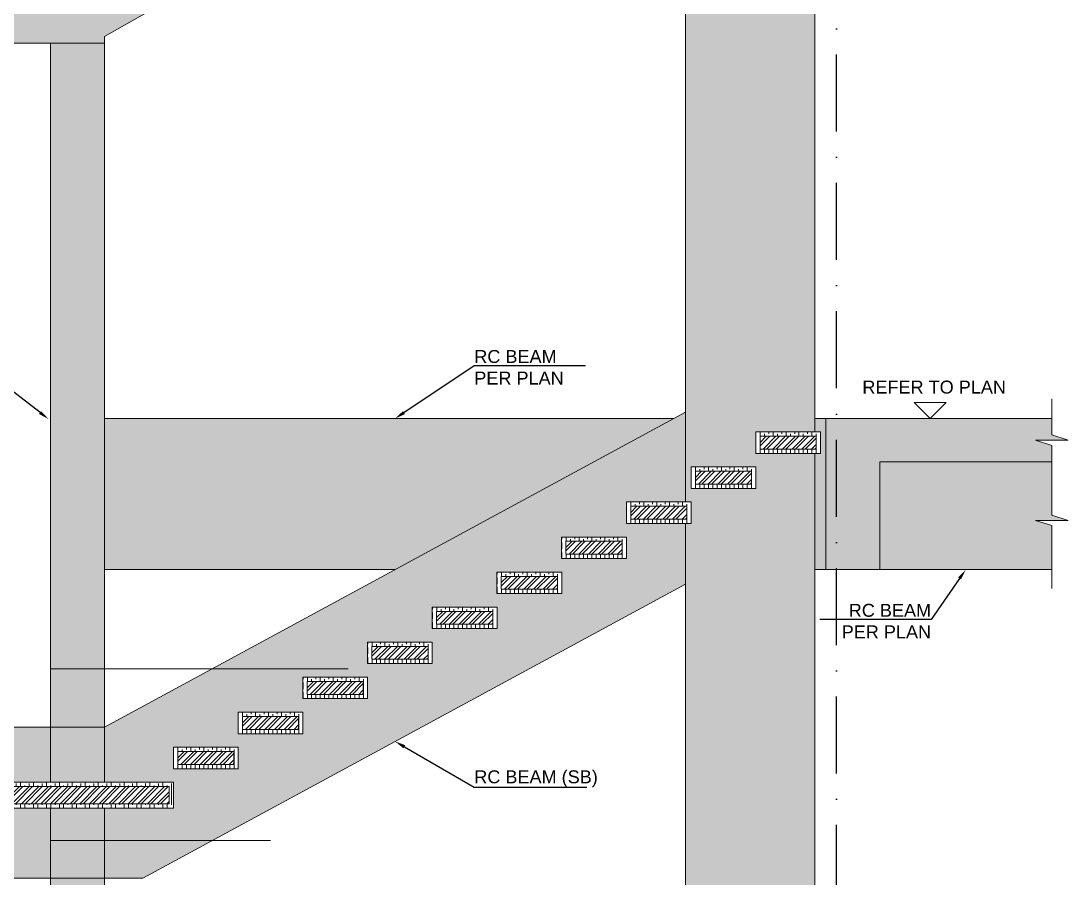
# Model space of a CAD drawing. Header units: millimetres. Extents: x -75675 to 439858, y -36597 to -1720.
# Drawn here: x 435002 to 439858, y -33509 to -29535 of the extents above; entities that cross this region are included whole.
import ezdxf
from ezdxf import colors
from ezdxf.entities.mleader import LeaderData, LeaderLine
from ezdxf.math import Vec2, Vec3

# ---------------------------------------------------------------- set-up
doc = ezdxf.new("R2010")
doc.units = ezdxf.units.MM
doc.header["$LTSCALE"] = 75
doc.linetypes.add('Dash Dot 3_16_', pattern=[7.9375, 4.7625, -1.5875, 0, -1.5875])
doc.layers.add('00_A_GRIDS.3D', color=7, linetype='Continuous')
doc.layers.add('05_DIMENSION_SETTING OUT EXTERIOR.DIM', color=7, linetype='Continuous')
for name, color, linetype, lineweight in [('A-ANNO-DIMS', 211, 'Continuous', 9), ('G-ANNO-SYMB', 111, 'Continuous', 9), ('S-HATCH', 8, 'Continuous', 9), ('S-Slab', 3, 'Continuous', 13)]:
    doc.layers.add(name, color=color, linetype=linetype, lineweight=lineweight)
doc.styles.add('GENERATED_STYLE_1', font='arial.ttf')

msp = doc.modelspace()

# ---------------------------------------------------------------- hatches: boundary and pattern name
at = {"layer": 'S-HATCH', "transparency": 33554687}
h = msp.add_hatch(color=9, dxfattribs=at)
h.dxf.hatch_style = 1
h.paths.add_polyline_path([(430784.4368269247, -35298.71061162238), (430184.4368269247, -35298.71061162238), (430184.4368269247, -35981.51913358457), (430470.6161879214, -35981.51913358457), (430494.661305851, -35905.79905212112), (430494.661305851, -35981.51913358457), (430494.661305851, -36057.23921504588), (430518.7064237805, -35981.51913358457), (430784.4368269247, -35981.51913358457)])
h.paths.add_polyline_path([(430784.4368269247, -30865.79909776555), (430759.130306588, -30865.79909776555), (430759.130306588, -30766.21055580783), (430784.4368269247, -30766.21055580783), (430784.4368269247, -26987.51590946317), (430518.7064237805, -26987.51590946317), (430494.661305851, -27063.23599092447), (430494.661305851, -26987.51590946317), (430494.661305851, -26911.79582799971), (430470.6161879214, -26987.51590946317), (430184.4368269247, -26987.51590946317), (430184.4368269247, -31107.87721626773), (430459.3759047244, -31107.87721626773), (430459.3759047244, -31207.46575822544), (430184.4368269247, -31207.46575822544), (430184.4368269247, -35016.71058384514), (430784.4368269247, -35016.21058246188), (430784.4368269247, -34853.21055442458), (430784.4368269247, -34853.71055580783)])
h.paths.add_polyline_path([(430459.130306588, -31036.63243109888), (430459.130306588, -30937.04388914116), (430759.3759047244, -30937.04388914116), (430759.3759047244, -31036.63243109888)], flags=16)
h.paths.add_polyline_path([(430479.130306588, -31016.63243109888), (430479.130306588, -30957.04388914116), (430739.3759047244, -30957.04388914116), (430739.3759047244, -31016.63243109888)], flags=0)
h.paths.add_polyline_path([(438684.0058361439, -27449.13242489211), (438409.130332299, -27449.13242489211), (438409.130332299, -27349.54388293439), (438684.0058361439, -27349.54388293439), (438684.0058361439, -26987.51590946317), (438418.2754329998, -26987.51590946317), (438394.2303150702, -27063.23599092447), (438394.2303150702, -26987.51590946317), (438394.2303150702, -26911.79582799971), (438370.1851971406, -26987.51590946317), (438084.0058361439, -26987.51590946317), (438084.0058361439, -27691.21055580783), (438109.3759304354, -27691.21055580783), (438109.3759304354, -27790.79909776555), (438084.0058361439, -27790.79909776555), (438084.0058361439, -31765.21056236435), (438109.7078053491, -31765.21056236435), (438109.7078053491, -31864.79910432207), (438084.0058361439, -31864.79910432207), (438084.0058361439, -35178.71061162238), (438684.0058361439, -35178.71061162238), (438684.0058361439, -31539.79910876909), (438409.4622072127, -31539.79910876909), (438409.4622072127, -31440.21056681137), (438684.0058361439, -31440.21056681137)])
h.paths.add_polyline_path([(438409.7078053491, -31602.71055580783), (438409.7078053491, -31702.29909776555), (438109.4622072127, -31702.29909776555), (438109.4622072127, -31602.71055580783)], flags=16)
h.paths.add_polyline_path([(438389.7078053491, -31622.71055580783), (438389.7078053491, -31682.29909950373), (438129.4622072127, -31682.29909950373), (438129.4622072127, -31622.71055580783)], flags=0)
h.paths.add_polyline_path([(438109.130332299, -27619.96575822544), (438109.130332299, -27520.37721626773), (438409.3759304354, -27520.37721626773), (438409.3759304354, -27619.96575822544)], flags=16)
h.paths.add_polyline_path([(438129.130332299, -27599.96575822544), (438129.130332299, -27540.37721626773), (438389.3759304354, -27540.37721626773), (438389.3759304354, -27599.96575822544)], flags=0)
h.paths.add_polyline_path([(438684.0058361439, -35298.71061162239), (438084.0058361439, -35298.71061162239), (438084.0058361439, -35981.51913358457), (438370.1851971406, -35981.51913358457), (438394.2303150702, -35905.79905212112), (438394.2303150702, -35981.51913358457), (438394.2303150702, -36057.23921504588), (438418.2754329998, -35981.51913358457), (438684.0058361439, -35981.51913358457)])
h = msp.add_hatch(color=256, dxfattribs=at)
h.dxf.hatch_style = 1
h.paths.add_polyline_path([(435139.3758873952, -29638.50482765578), (435389.3758873952, -29638.50482765578), (435389.3758873952, -29607.17593902022), (438084.0058361439, -28072.73388982571), (438084.0058361439, -27790.79909776555), (437809.130332299, -27790.79909776555), (437809.130332299, -27691.21055580783), (438084.0058361439, -27691.21055580783), (438084.0058361439, -27267.1962948773), (435386.0596074954, -28803.52678123083), (435139.3758873952, -28938.50482765578), (433729.1302892587, -28938.50482476701), (433499.024976494, -28938.50482476702), (430784.4368269247, -30484.31196549399), (430784.4368269247, -30766.21055580783), (431059.3759047244, -30766.21055580783), (431059.3759047244, -30865.79909776555), (430784.4368269247, -30865.79909776555), (430784.4368269247, -31289.84956107923), (433479.1302892587, -29755.37133947235), (433729.1302892587, -29638.50482476701)])
h.paths.add_polyline_path([(433459.1302892587, -29348.2990955911), (433459.1302892587, -29228.7105518952), (435409.204975675, -29228.71055580783), (435409.204975675, -29348.29909950373)], flags=16)
h.paths.add_polyline_path([(433479.1302892587, -29328.2990955911), (433479.1302892587, -29248.7105518952), (435389.204975675, -29248.71055580783), (435389.204975675, -29328.29909950373)], flags=0)
h.paths.add_polyline_path([(433459.3759047244, -29499.13243109888), (433159.130306588, -29499.13243109888), (433159.130306588, -29399.54388914116), (433459.3759047244, -29399.54388914116)], flags=16)
h.paths.add_polyline_path([(433439.3759047244, -29479.13243109888), (433179.130306588, -29479.13243109888), (433179.130306588, -29419.54388914116), (433439.3759047244, -29419.54388914116)], flags=0)
h.paths.add_polyline_path([(433159.3759047244, -29669.96575822544), (432859.130306588, -29669.96575822544), (432859.130306588, -29570.37721626773), (433159.3759047244, -29570.37721626773)], flags=16)
h.paths.add_polyline_path([(433139.3759047244, -29590.37721626773), (433139.3759047244, -29649.96575822544), (432879.130306588, -29649.96575822544), (432879.130306588, -29590.37721626773)], flags=0)
h.paths.add_polyline_path([(432859.3759047244, -29741.21055580783), (432859.3759047244, -29840.79909776555), (432559.130306588, -29840.79909776555), (432559.130306588, -29741.21055580783)], flags=16)
h.paths.add_polyline_path([(432839.3759047244, -29761.21055580783), (432839.3759047244, -29820.79909776555), (432579.130306588, -29820.79909776555), (432579.130306588, -29761.21055580783)], flags=0)
h.paths.add_polyline_path([(435409.1303245504, -29157.46576443221), (435409.1303245504, -29057.8772224745), (435709.3759226868, -29057.8772224745), (435709.3759226868, -29157.46576443221)], flags=16)
h.paths.add_polyline_path([(435429.1303245504, -29137.46576443221), (435429.1303245504, -29077.8772224745), (435689.3759226868, -29077.8772224745), (435689.3759226868, -29137.46576443221)], flags=0)
h.paths.add_polyline_path([(432559.3759047244, -29912.04388914116), (432559.3759047244, -30011.63243109888), (432259.130306588, -30011.63243109888), (432259.130306588, -29912.04388914116)], flags=16)
h.paths.add_polyline_path([(432539.3759047244, -29932.04388914116), (432539.3759047244, -29991.63243109888), (432279.130306588, -29991.63243109888), (432279.130306588, -29932.04388914116)], flags=0)
h.paths.add_polyline_path([(435709.130332299, -28986.63242489211), (435709.130332299, -28887.04388293439), (436009.3759304354, -28887.04388293439), (436009.3759304354, -28986.63242489211)], flags=16)
h.paths.add_polyline_path([(435729.130332299, -28966.63242489211), (435729.130332299, -28907.04388293439), (435989.3759304354, -28907.04388293439), (435989.3759304354, -28966.63242489211)], flags=0)
h.paths.add_polyline_path([(432259.3759047244, -30082.87721626773), (432259.3759047244, -30182.46575822544), (431959.130306588, -30182.46575822544), (431959.130306588, -30082.87721626773)], flags=16)
h.paths.add_polyline_path([(432239.3759047244, -30102.87721626773), (432239.3759047244, -30162.46575822544), (431979.130306588, -30162.46575822544), (431979.130306588, -30102.87721626773)], flags=0)
h.paths.add_polyline_path([(436009.130332299, -28815.79909776555), (436009.130332299, -28716.21055580783), (436309.3759304354, -28716.21055580783), (436309.3759304354, -28815.79909776555)], flags=16)
h.paths.add_polyline_path([(436029.130332299, -28795.79909776555), (436029.130332299, -28736.21055580783), (436289.3759304354, -28736.21055580783), (436289.3759304354, -28795.79909776555)], flags=0)
h.paths.add_polyline_path([(431959.7077597964, -30253.71055580783), (431959.7077597964, -30353.29909776555), (431659.46216166, -30353.29909776555), (431659.46216166, -30253.71055580783)], flags=16)
h.paths.add_polyline_path([(431939.7077597964, -30273.71055580783), (431939.7077597964, -30333.29909776555), (431679.46216166, -30333.29909776555), (431679.46216166, -30273.71055580783)], flags=0)
h.paths.add_polyline_path([(436309.130332299, -28644.96576443221), (436309.130332299, -28545.3772224745), (436609.3759304354, -28545.3772224745), (436609.3759304354, -28644.96576443221)], flags=16)
h.paths.add_polyline_path([(436329.130332299, -28624.96576443221), (436329.130332299, -28565.3772224745), (436589.3759304354, -28565.3772224745), (436589.3759304354, -28624.96576443221)], flags=0)
h.paths.add_polyline_path([(431659.3759047244, -30424.54388914116), (431659.3759047244, -30524.13243109888), (431359.130306588, -30524.13243109888), (431359.130306588, -30424.54388914116)], flags=16)
h.paths.add_polyline_path([(431639.3759047244, -30444.54388914116), (431639.3759047244, -30504.13243109888), (431379.130306588, -30504.13243109888), (431379.130306588, -30444.54388914116)], flags=0)
h.paths.add_polyline_path([(436609.130332299, -28474.13243109888), (436609.130332299, -28374.54388914116), (436909.3759304354, -28374.54388914116), (436909.3759304354, -28474.13243109888)], flags=16)
h.paths.add_polyline_path([(436629.130332299, -28454.13243109888), (436629.130332299, -28394.54388914116), (436889.3759304354, -28394.54388914116), (436889.3759304354, -28454.13243109888)], flags=0)
h.paths.add_polyline_path([(431359.3759047244, -30595.37721626773), (431359.3759047244, -30694.96575822544), (431059.130306588, -30694.96575822544), (431059.130306588, -30595.37721626773)], flags=16)
h.paths.add_polyline_path([(431339.3759047244, -30615.37721626773), (431339.3759047244, -30674.96575822544), (431079.130306588, -30674.96575822544), (431079.130306588, -30615.37721626773)], flags=0)
h.paths.add_polyline_path([(436909.130332299, -28303.29909776555), (436909.130332299, -28203.71055580783), (437209.3759304354, -28203.71055580783), (437209.3759304354, -28303.29909776555)], flags=16)
h.paths.add_polyline_path([(436929.130332299, -28283.29909776555), (436929.130332299, -28223.71055580783), (437189.3759304354, -28223.71055580783), (437189.3759304354, -28283.29909776555)], flags=0)
h.paths.add_polyline_path([(437209.130332299, -28132.46576443221), (437209.130332299, -28032.8772224745), (437509.3759304354, -28032.8772224745), (437509.3759304354, -28132.46576443221)], flags=16)
h.paths.add_polyline_path([(437229.130332299, -28112.46576443221), (437229.130332299, -28052.8772224745), (437489.3759304354, -28052.8772224745), (437489.3759304354, -28112.46576443221)], flags=0)
h.paths.add_polyline_path([(437509.130332299, -27961.63243109888), (437509.130332299, -27862.04388914116), (437809.3759304354, -27862.04388914116), (437809.3759304354, -27961.63243109888)], flags=16)
h.paths.add_polyline_path([(437529.130332299, -27941.63243109888), (437529.130332299, -27882.04388914116), (437789.3759304354, -27882.04388914116), (437789.3759304354, -27941.63243109888)], flags=0)
h = msp.add_hatch(color=9, dxfattribs=at)
h.dxf.hatch_style = 1
h.paths.add_polyline_path([(433729.1302892587, -35298.71061162238), (433479.1302892587, -35298.71061162238), (433479.1302892587, -35981.51913358457), (433579.7377942951, -35981.51913358457), (433603.7829122246, -35905.79905212112), (433603.7829122246, -35981.51913358457), (433603.7829122246, -36057.23921504588), (433627.8280301542, -35981.51913358457), (433729.1302892587, -35981.51913358457)])
h.paths.add_polyline_path([(435139.3758873952, -35981.51913358457), (435239.9833924315, -35981.51913358457), (435264.0285103611, -35905.79905212112), (435264.0285103611, -35981.51913358457), (435264.0285103611, -36057.23921504588), (435288.0736282907, -35981.51913358457), (435389.3758873952, -35981.51913358457), (435389.3758873952, -35298.71061162239), (435139.3758873952, -35298.71061162239)])
h.paths.add_polyline_path([(435139.3758873952, -35178.71061162238), (435389.3758873952, -35178.71061162238), (435389.3758873952, -33184.79909950373), (435139.3758873952, -33184.79909950373)])
h.paths.add_polyline_path([(433479.1302892587, -34853.71055580783), (433729.1302892587, -34853.71055580783), (433729.1302892587, -33814.79909776555), (433479.1302892587, -33814.79909776555)])
h.paths.add_polyline_path([(433729.1302892587, -29638.50482476704), (433479.1302892587, -29755.37133947235), (433479.1302892587, -33715.21055580783), (433729.1302892587, -33715.21055580783)])
h.paths.add_polyline_path([(435389.3758873952, -29638.50482765578), (435139.3758873952, -29638.50482765578), (435139.3758873952, -33065.21055580783), (435389.3758873952, -33065.21055580783)])
h = msp.add_hatch(color=256, dxfattribs=at)
h.dxf.hatch_style = 1
h.paths.add_polyline_path([(433479.1302892587, -34233.71530951512), (433479.1302892587, -33814.79909776555), (433459.46216166, -33814.79909776555), (433459.46216166, -33715.21055580783), (433479.1302892587, -33715.21055580783), (433479.1302892587, -33437.620239225), (430864.8097032445, -34853.71055580783), (432334.5236800382, -34853.71055580783)])
h.paths.add_polyline_path([(433159.7077597964, -34139.79910432207), (432859.46216166, -34139.79910432207), (432859.46216166, -34040.21056236435), (433159.7077597964, -34040.21056236435)], flags=16)
h.paths.add_polyline_path([(433139.7077597964, -34119.79909950373), (432879.46216166, -34119.79909950373), (432879.46216166, -34060.21056236435), (433139.7077597964, -34060.21056236435)], flags=0)
h.paths.add_polyline_path([(433159.46216166, -33977.29910432207), (433159.46216166, -33877.71056236435), (433459.7077597964, -33877.71056236435), (433459.7077597964, -33977.29910432207)], flags=16)
h.paths.add_polyline_path([(433179.46216166, -33957.29909950373), (433179.46216166, -33897.71056236435), (433439.7077597964, -33897.71056236435), (433439.7077597964, -33957.29909950373)], flags=0)
h.paths.add_polyline_path([(432859.7077597964, -34302.29909776555), (432559.46216166, -34302.29909776555), (432559.46216166, -34202.71055580783), (432859.7077597964, -34202.71055580783)], flags=16)
h.paths.add_polyline_path([(432839.7077597964, -34282.29909776555), (432579.46216166, -34282.29909776555), (432579.46216166, -34222.71055580783), (432839.7077597964, -34222.71055580783)], flags=0)
h.paths.add_polyline_path([(432559.7077597964, -34365.21055580783), (432559.7077597964, -34464.79909776555), (432259.46216166, -34464.79909776555), (432259.46216166, -34365.21055580783)], flags=16)
h.paths.add_polyline_path([(432539.7077597964, -34385.21055580783), (432539.7077597964, -34444.79909776555), (432279.46216166, -34444.79909776555), (432279.46216166, -34385.21055580783)], flags=0)
h.paths.add_polyline_path([(432259.7077597964, -34527.71055580783), (432259.7077597964, -34627.29909776555), (431959.46216166, -34627.29909776555), (431959.46216166, -34527.71055580783)], flags=16)
h.paths.add_polyline_path([(432239.7077597964, -34547.71055580783), (432239.7077597964, -34607.29909776555), (431979.46216166, -34607.29909776555), (431979.46216166, -34547.71055580783)], flags=0)
h.paths.add_polyline_path([(431959.7077597964, -34690.21055580783), (431959.7077597964, -34789.79909776555), (431659.46216166, -34789.79909776555), (431659.46216166, -34690.21055580783)], flags=16)
h.paths.add_polyline_path([(431939.7077597964, -34710.21055580783), (431939.7077597964, -34769.79909776555), (431679.46216166, -34769.79909776555), (431679.46216166, -34710.21055580783)], flags=0)
h.paths.add_polyline_path([(434816.7821268784, -33509.15389790171), (435139.3758873952, -33509.15389790172), (435139.3758873952, -33184.79909950373), (434659.46216166, -33184.79909950373), (434659.46216166, -33065.21055580783), (435139.3758873952, -33065.21055580783), (435139.3758873952, -32809.15389790172), (434639.3758431604, -32809.15389790172), (433729.1302892587, -33302.20357263878), (433729.1302892587, -33715.21055580783), (433759.7077597964, -33715.21055580783), (433759.7077597964, -33814.79909776555), (433729.1302892587, -33814.79909776555), (433729.1302892587, -34098.29864292891)])
h.paths.add_polyline_path([(434059.46216166, -33489.79909776555), (434059.46216166, -33390.21055580783), (434359.7077597964, -33390.21055580783), (434359.7077597964, -33489.79909776555)], flags=16)
h.paths.add_polyline_path([(434079.46216166, -33469.79909950373), (434079.46216166, -33410.21055580783), (434339.7077597964, -33410.21055580783), (434339.7077597964, -33469.79909950373)], flags=0)
h.paths.add_polyline_path([(434059.7077597964, -33652.29909776555), (433759.46216166, -33652.29909776555), (433759.46216166, -33552.71055580783), (434059.7077597964, -33552.71055580783)], flags=16)
h.paths.add_polyline_path([(434039.7077597964, -33632.29909950373), (433779.46216166, -33632.29909950373), (433779.46216166, -33572.71055580783), (434039.7077597964, -33572.71055580783)], flags=0)
h.paths.add_polyline_path([(434359.46216166, -33327.29909776555), (434359.46216166, -33227.71055580783), (434659.7077597964, -33227.71055580783), (434659.7077597964, -33327.29909776555)], flags=16)
h.paths.add_polyline_path([(434379.46216166, -33307.29909950373), (434379.46216166, -33247.71055580783), (434639.7077597964, -33247.71055580783), (434639.7077597964, -33307.29909950373)], flags=0)
h.paths.add_polyline_path([(438084.0058361439, -32145.65775087167), (438084.0058361439, -31864.79910432207), (437809.4622072127, -31864.79910432207), (437809.4622072127, -31765.21056236435), (438084.0058361439, -31765.21056236435), (438084.0058361439, -31349.56268115365), (435389.3758873952, -32809.15389790172), (435389.3758873952, -33065.21055580783), (435709.7077597964, -33065.21055580783), (435709.7077597964, -33184.79909950373), (435389.3758873952, -33184.79909950373), (435389.3758873952, -33509.15389790172), (435566.7821706189, -33509.15389790172)])
h.paths.add_polyline_path([(435709.4622072127, -33002.29909776555), (435709.4622072127, -32902.71055580783), (436009.7078053491, -32902.71055580783), (436009.7078053491, -33002.29909776555)], flags=16)
h.paths.add_polyline_path([(435729.4622072127, -32982.29909950373), (435729.4622072127, -32922.71055580783), (435989.7078053491, -32922.71055580783), (435989.7078053491, -32982.29909950373)], flags=0)
h.paths.add_polyline_path([(436009.4622072127, -32839.79909776555), (436009.4622072127, -32740.21055580783), (436309.7078053491, -32740.21055580783), (436309.7078053491, -32839.79909776555)], flags=16)
h.paths.add_polyline_path([(436029.4622072127, -32819.79909950373), (436029.4622072127, -32760.21055580783), (436289.7078053491, -32760.21055580783), (436289.7078053491, -32819.79909950373)], flags=0)
h.paths.add_polyline_path([(436309.4622072127, -32677.29909776555), (436309.4622072127, -32577.71055580783), (436609.7078053491, -32577.71055580783), (436609.7078053491, -32677.29909776555)], flags=16)
h.paths.add_polyline_path([(436329.4622072127, -32657.29909950373), (436329.4622072127, -32597.71055580783), (436589.7078053491, -32597.71055580783), (436589.7078053491, -32657.29909950373)], flags=0)
h.paths.add_polyline_path([(436609.4622072127, -32514.79909776555), (436609.4622072127, -32415.21055580783), (436909.7078053491, -32415.21055580783), (436909.7078053491, -32514.79909776555)], flags=16)
h.paths.add_polyline_path([(436629.4622072127, -32494.79909950373), (436629.4622072127, -32435.21055580783), (436889.7078053491, -32435.21055580783), (436889.7078053491, -32494.79909950373)], flags=0)
h.paths.add_polyline_path([(436909.4622072127, -32352.29909776555), (436909.4622072127, -32252.71055580783), (437209.7078053491, -32252.71055580783), (437209.7078053491, -32352.29909776555)], flags=16)
h.paths.add_polyline_path([(436929.4622072127, -32332.29909950373), (436929.4622072127, -32272.71055580783), (437189.7078053491, -32272.71055580783), (437189.7078053491, -32332.29909950373)], flags=0)
h.paths.add_polyline_path([(437209.4622072127, -32189.79909776555), (437209.4622072127, -32090.21055580783), (437509.7078053491, -32090.21055580783), (437509.7078053491, -32189.79909776555)], flags=16)
h.paths.add_polyline_path([(437229.4622072127, -32169.79909950373), (437229.4622072127, -32110.21055580783), (437489.7078053491, -32110.21055580783), (437489.7078053491, -32169.79909950373)], flags=0)
h.paths.add_polyline_path([(437509.4622072127, -32027.29909776555), (437509.4622072127, -31927.71055580783), (437809.7078053491, -31927.71055580783), (437809.7078053491, -32027.29909776555)], flags=16)
h.paths.add_polyline_path([(437529.4622072127, -32007.29909950373), (437529.4622072127, -31947.71055580783), (437789.7078053491, -31947.71055580783), (437789.7078053491, -32007.29909950373)], flags=0)
h = msp.add_hatch(color=9, dxfattribs=at)
h.dxf.hatch_style = 1
h.paths.add_polyline_path([(438030.1943750415, -31378.71055580783), (435389.3758873952, -31378.71055580783), (435389.3758873952, -32078.71055580783), (436737.8866778722, -32078.71055580783)])
h = msp.add_hatch(color=9, dxfattribs=at)
h.dxf.hatch_style = 1
h.paths.add_polyline_path([(438734.4368479809, -31378.71055580783), (438684.0058361439, -31378.71055580783), (438684.0058361439, -31440.21056681137), (438709.7078053491, -31440.21056681137), (438709.7078053491, -31539.79910876909), (438684.0058361439, -31539.79910876909), (438684.0058361439, -32078.71055580783), (438734.4368479809, -32078.71055580783)])
h = msp.add_hatch(color=256, dxfattribs=at)
h.dxf.hatch_style = 1
h.paths.add_polyline_path([(438784.0058361439, -31378.71055580783), (438734.4368479809, -31378.71055580783), (438734.4368479809, -32078.71055580783), (438784.0058361439, -32078.71055580783)])
h = msp.add_hatch(color=256, dxfattribs=at)
h.dxf.hatch_style = 1
h.paths.add_polyline_path([(439782.0883770812, -31378.71055580783), (438984.436848074, -31378.71055580783), (438784.0058361439, -31378.71055580783), (438784.0058361439, -32078.71055580783), (438984.436848074, -32078.71055580783), (438984.436848074, -31578.71055580783), (439782.0883770812, -31578.71055580783), (439782.0883770812, -31502.75567373741), (439706.3682956199, -31478.71055580783), (439782.0883770812, -31478.71055580783), (439857.8084585447, -31478.71055580783), (439782.0883770812, -31454.66543787826)])
at = {"layer": 'S-HATCH'}
h = msp.add_hatch(dxfattribs=at)
h.set_pattern_fill('GOST_WOOD', color=9, scale=10)
h.set_pattern_definition([(90, (6750.000045552675, 3249.999988996464), (60, -3.673940397442059e-15), [100, -20]), (90, (6770.000045552675, 3229.999988996464), (60, -3.673940397442059e-15), [60, -15, 30, -15]), (90, (6790.000045552675, 3199.999988996464), (60, -3.673940397442059e-15), [100, -20])])
h.paths.add_polyline_path([(438709.7078053491, -31440.21056681137), (438409.4622072127, -31440.21056681137), (438409.4622072127, -31539.79910876909), (438709.7078053491, -31539.79910876909)])
h.paths.add_polyline_path([(438689.7078053491, -31460.21056681137), (438689.7078053491, -31519.79910876909), (438429.4622072127, -31519.79910876909), (438429.4622072127, -31460.21056681137)], flags=16)
at = {"layer": 'S-HATCH', "transparency": 33554687}
h = msp.add_hatch(dxfattribs=at)
h.set_pattern_fill('STEEL', color=9, scale=10)
h.set_pattern_definition([(45, (6750.000045552675, 3249.999988996464), (-22.45064030267288, 22.45064030267288), []), (45, (6750.000045552675, 3265.874988996464), (-22.45064030267288, 22.45064030267288), [])])
h.paths.add_polyline_path([(438689.7078053491, -31460.21056681137), (438429.4622072127, -31460.21056681137), (438429.4622072127, -31519.79910876909), (438689.7078053491, -31519.79910876909)])
at = {"layer": 'S-HATCH'}
h = msp.add_hatch(dxfattribs=at)
h.set_pattern_fill('GOST_WOOD', color=9, scale=10)
h.set_pattern_definition([(90, (6450.000045552675, 3087.5), (60, -3.673940397442059e-15), [100, -20]), (90, (6470.000045552675, 3067.5), (60, -3.673940397442059e-15), [60, -15, 30, -15]), (90, (6490.000045552675, 3037.5), (60, -3.673940397442059e-15), [100, -20])])
h.paths.add_polyline_path([(438409.7078053491, -31602.71055580783), (438109.4622072127, -31602.71055580783), (438109.4622072127, -31702.29909776555), (438409.7078053491, -31702.29909776555)])
h.paths.add_polyline_path([(438389.7078053491, -31622.71055580783), (438389.7078053491, -31682.29909776555), (438129.4622072127, -31682.29909776555), (438129.4622072127, -31622.71055580783)], flags=16)
at = {"layer": 'S-HATCH', "transparency": 33554687}
h = msp.add_hatch(color=9, dxfattribs=at)
h.dxf.hatch_style = 1
h.paths.add_polyline_path([(439782.0883770812, -31826.6057590257), (439782.0883770812, -31659.68071638155), (439782.0883770812, -31578.71055580783), (438984.436848074, -31578.71055580783), (438984.436848074, -32078.71055580783), (439782.0883770812, -32078.71055580783), (439782.0883770812, -31874.69599488485), (439706.3682956199, -31850.65087695527), (439782.0883770812, -31850.65087695527), (439857.8084585447, -31850.65087695527)])
h = msp.add_hatch(dxfattribs=at)
h.set_pattern_fill('STEEL', color=9, scale=10)
h.set_pattern_definition([(45, (6450.000045552675, 3087.5), (-22.45064030267288, 22.45064030267288), []), (45, (6450.000045552675, 3103.375), (-22.45064030267288, 22.45064030267288), [])])
h.paths.add_polyline_path([(438389.7078053491, -31622.71055580783), (438129.4622072127, -31622.71055580783), (438129.4622072127, -31682.29909776555), (438389.7078053491, -31682.29909776555)])
at = {"layer": 'S-HATCH'}
h = msp.add_hatch(dxfattribs=at)
h.set_pattern_fill('GOST_WOOD', color=9, scale=10)
h.set_pattern_definition([(90, (6150.000045552675, 2924.999993443482), (60, -3.673940397442059e-15), [100, -20]), (90, (6170.000045552675, 2904.999993443482), (60, -3.673940397442059e-15), [60, -15, 30, -15]), (90, (6190.000045552675, 2874.999993443482), (60, -3.673940397442059e-15), [100, -20])])
h.paths.add_polyline_path([(438109.7078053491, -31765.21056236435), (437809.4622072127, -31765.21056236435), (437809.4622072127, -31864.79910432207), (438109.7078053491, -31864.79910432207)])
h.paths.add_polyline_path([(438089.7078053491, -31785.21056236435), (438089.7078053491, -31844.79910432207), (437829.4622072127, -31844.79910432207), (437829.4622072127, -31785.21056236435)], flags=16)
at = {"layer": 'S-HATCH', "transparency": 33554687}
h = msp.add_hatch(dxfattribs=at)
h.set_pattern_fill('STEEL', color=9, scale=10)
h.set_pattern_definition([(45, (6150.000045552675, 2924.999993443482), (-22.45064030267288, 22.45064030267288), []), (45, (6150.000045552675, 2940.874993443482), (-22.45064030267288, 22.45064030267288), [])])
h.paths.add_polyline_path([(438089.7078053491, -31785.21056236435), (437829.4622072127, -31785.21056236435), (437829.4622072127, -31844.79910432207), (438089.7078053491, -31844.79910432207)])
at = {"layer": 'S-HATCH'}
h = msp.add_hatch(dxfattribs=at)
h.set_pattern_fill('GOST_WOOD', color=9, scale=10)
h.set_pattern_definition([(90, (5850.000045552675, 2762.5), (60, -3.673940397442059e-15), [100, -20]), (90, (5870.000045552675, 2742.5), (60, -3.673940397442059e-15), [60, -15, 30, -15]), (90, (5890.000045552675, 2712.5), (60, -3.673940397442059e-15), [100, -20])])
h.paths.add_polyline_path([(437809.7078053491, -31927.71055580783), (437509.4622072127, -31927.71055580783), (437509.4622072127, -32027.29909776555), (437809.7078053491, -32027.29909776555)])
h.paths.add_polyline_path([(437789.7078053491, -31947.71055580783), (437789.7078053491, -32007.29909776555), (437529.4622072127, -32007.29909776555), (437529.4622072127, -31947.71055580783)], flags=16)
at = {"layer": 'S-HATCH', "transparency": 33554687}
h = msp.add_hatch(dxfattribs=at)
h.set_pattern_fill('STEEL', color=9, scale=10)
h.set_pattern_definition([(45, (5850.000045552675, 2762.5), (-22.45064030267288, 22.45064030267288), []), (45, (5850.000045552675, 2778.375), (-22.45064030267288, 22.45064030267288), [])])
h.paths.add_polyline_path([(437789.7078053491, -31947.71055580783), (437529.4622072127, -31947.71055580783), (437529.4622072127, -32007.29909776555), (437789.7078053491, -32007.29909776555)])
at = {"layer": 'S-HATCH'}
h = msp.add_hatch(dxfattribs=at)
h.set_pattern_fill('GOST_WOOD', color=9, scale=10)
h.set_pattern_definition([(90, (5550.000045552675, 2600), (60, -3.673940397442059e-15), [100, -20]), (90, (5570.000045552675, 2580), (60, -3.673940397442059e-15), [60, -15, 30, -15]), (90, (5590.000045552675, 2550), (60, -3.673940397442059e-15), [100, -20])])
h.paths.add_polyline_path([(437509.7078053491, -32090.21055580783), (437209.4622072127, -32090.21055580783), (437209.4622072127, -32189.79909776555), (437509.7078053491, -32189.79909776555)])
h.paths.add_polyline_path([(437489.7078053491, -32110.21055580783), (437489.7078053491, -32169.79909776555), (437229.4622072127, -32169.79909776555), (437229.4622072127, -32110.21055580783)], flags=16)
at = {"layer": 'S-HATCH', "transparency": 33554687}
h = msp.add_hatch(dxfattribs=at)
h.set_pattern_fill('STEEL', color=9, scale=10)
h.set_pattern_definition([(45, (5550.000045552675, 2600), (-22.45064030267288, 22.45064030267288), []), (45, (5550.000045552675, 2615.875), (-22.45064030267288, 22.45064030267288), [])])
h.paths.add_polyline_path([(437489.7078053491, -32110.21055580783), (437229.4622072127, -32110.21055580783), (437229.4622072127, -32169.79909776555), (437489.7078053491, -32169.79909776555)])
at = {"layer": 'S-HATCH'}
h = msp.add_hatch(dxfattribs=at)
h.set_pattern_fill('GOST_WOOD', color=9, scale=10)
h.set_pattern_definition([(90, (5250.000045552675, 2437.5), (60, -3.673940397442059e-15), [100, -20]), (90, (5270.000045552675, 2417.5), (60, -3.673940397442059e-15), [60, -15, 30, -15]), (90, (5290.000045552675, 2387.5), (60, -3.673940397442059e-15), [100, -20])])
h.paths.add_polyline_path([(437209.7078053491, -32252.71055580783), (436909.4622072127, -32252.71055580783), (436909.4622072127, -32352.29909776555), (437209.7078053491, -32352.29909776555)])
h.paths.add_polyline_path([(437189.7078053491, -32272.71055580783), (437189.7078053491, -32332.29909776555), (436929.4622072127, -32332.29909776555), (436929.4622072127, -32272.71055580783)], flags=16)
at = {"layer": 'S-HATCH', "transparency": 33554687}
h = msp.add_hatch(dxfattribs=at)
h.set_pattern_fill('STEEL', color=9, scale=10)
h.set_pattern_definition([(45, (5250.000045552675, 2437.5), (-22.45064030267288, 22.45064030267288), []), (45, (5250.000045552675, 2453.375), (-22.45064030267288, 22.45064030267288), [])])
h.paths.add_polyline_path([(437189.7078053491, -32272.71055580783), (436929.4622072127, -32272.71055580783), (436929.4622072127, -32332.29909776555), (437189.7078053491, -32332.29909776555)])
at = {"layer": 'S-HATCH'}
h = msp.add_hatch(dxfattribs=at)
h.set_pattern_fill('GOST_WOOD', color=9, scale=10)
h.set_pattern_definition([(90, (4950.000045552675, 2275), (60, -3.673940397442059e-15), [100, -20]), (90, (4970.000045552675, 2255), (60, -3.673940397442059e-15), [60, -15, 30, -15]), (90, (4990.000045552675, 2225), (60, -3.673940397442059e-15), [100, -20])])
h.paths.add_polyline_path([(436909.7078053491, -32415.21055580783), (436609.4622072127, -32415.21055580783), (436609.4622072127, -32514.79909776555), (436909.7078053491, -32514.79909776555)])
h.paths.add_polyline_path([(436889.7078053491, -32435.21055580783), (436889.7078053491, -32494.79909776555), (436629.4622072127, -32494.79909776555), (436629.4622072127, -32435.21055580783)], flags=16)
at = {"layer": 'S-HATCH', "transparency": 33554687}
h = msp.add_hatch(dxfattribs=at)
h.set_pattern_fill('STEEL', color=9, scale=10)
h.set_pattern_definition([(45, (4950.000045552675, 2275), (-22.45064030267288, 22.45064030267288), []), (45, (4950.000045552675, 2290.875), (-22.45064030267288, 22.45064030267288), [])])
h.paths.add_polyline_path([(436889.7078053491, -32435.21055580783), (436629.4622072127, -32435.21055580783), (436629.4622072127, -32494.79909776555), (436889.7078053491, -32494.79909776555)])
at = {"layer": 'S-HATCH'}
h = msp.add_hatch(dxfattribs=at)
h.set_pattern_fill('GOST_WOOD', color=9, scale=10)
h.set_pattern_definition([(90, (4650.000045552675, 2112.5), (60, -3.673940397442059e-15), [100, -20]), (90, (4670.000045552675, 2092.5), (60, -3.673940397442059e-15), [60, -15, 30, -15]), (90, (4690.000045552675, 2062.5), (60, -3.673940397442059e-15), [100, -20])])
h.paths.add_polyline_path([(436609.7078053491, -32577.71055580783), (436309.4622072127, -32577.71055580783), (436309.4622072127, -32677.29909776555), (436609.7078053491, -32677.29909776555)])
h.paths.add_polyline_path([(436589.7078053491, -32597.71055580783), (436589.7078053491, -32657.29909776555), (436329.4622072127, -32657.29909776555), (436329.4622072127, -32597.71055580783)], flags=16)
at = {"layer": 'S-HATCH', "transparency": 33554687}
h = msp.add_hatch(dxfattribs=at)
h.set_pattern_fill('STEEL', color=9, scale=10)
h.set_pattern_definition([(45, (4650.000045552675, 2112.5), (-22.45064030267288, 22.45064030267288), []), (45, (4650.000045552675, 2128.375), (-22.45064030267288, 22.45064030267288), [])])
h.paths.add_polyline_path([(436589.7078053491, -32597.71055580783), (436329.4622072127, -32597.71055580783), (436329.4622072127, -32657.29909776555), (436589.7078053491, -32657.29909776555)])
at = {"layer": 'S-HATCH'}
h = msp.add_hatch(dxfattribs=at)
h.set_pattern_fill('GOST_WOOD', color=9, scale=10)
h.set_pattern_definition([(90, (4350.000045552675, 1950), (60, -3.673940397442059e-15), [100, -20]), (90, (4370.000045552675, 1930), (60, -3.673940397442059e-15), [60, -15, 30, -15]), (90, (4390.000045552675, 1900), (60, -3.673940397442059e-15), [100, -20])])
h.paths.add_polyline_path([(436309.7078053491, -32740.21055580783), (436009.4622072127, -32740.21055580783), (436009.4622072127, -32839.79909776555), (436309.7078053491, -32839.79909776555)])
h.paths.add_polyline_path([(436289.7078053491, -32760.21055580783), (436289.7078053491, -32819.79909776555), (436029.4622072127, -32819.79909776555), (436029.4622072127, -32760.21055580783)], flags=16)
at = {"layer": 'S-HATCH', "transparency": 33554687}
h = msp.add_hatch(dxfattribs=at)
h.set_pattern_fill('STEEL', color=9, scale=10)
h.set_pattern_definition([(45, (4350.000045552675, 1950), (-22.45064030267288, 22.45064030267288), []), (45, (4350.000045552675, 1965.875), (-22.45064030267288, 22.45064030267288), [])])
h.paths.add_polyline_path([(436289.7078053491, -32760.21055580783), (436029.4622072127, -32760.21055580783), (436029.4622072127, -32819.79909776555), (436289.7078053491, -32819.79909776555)])
at = {"layer": 'S-HATCH'}
h = msp.add_hatch(dxfattribs=at)
h.set_pattern_fill('GOST_WOOD', color=9, scale=10)
h.set_pattern_definition([(90, (4050.000045552675, 1787.5), (60, -3.673940397442059e-15), [100, -20]), (90, (4070.000045552675, 1767.5), (60, -3.673940397442059e-15), [60, -15, 30, -15]), (90, (4090.000045552675, 1737.5), (60, -3.673940397442059e-15), [100, -20])])
h.paths.add_polyline_path([(436009.7078053491, -32902.71055580783), (435709.4622072127, -32902.71055580783), (435709.4622072127, -33002.29909776555), (436009.7078053491, -33002.29909776555)])
h.paths.add_polyline_path([(435989.7078053491, -32922.71055580783), (435989.7078053491, -32982.29909776555), (435729.4622072127, -32982.29909776555), (435729.4622072127, -32922.71055580783)], flags=16)
at = {"layer": 'S-HATCH', "transparency": 33554687}
h = msp.add_hatch(dxfattribs=at)
h.set_pattern_fill('STEEL', color=9, scale=10)
h.set_pattern_definition([(45, (4050.000045552675, 1787.5), (-22.45064030267288, 22.45064030267288), []), (45, (4050.000045552675, 1803.375), (-22.45064030267288, 22.45064030267288), [])])
h.paths.add_polyline_path([(435989.7078053491, -32922.71055580783), (435729.4622072127, -32922.71055580783), (435729.4622072127, -32982.29909776555), (435989.7078053491, -32982.29909776555)])
at = {"layer": 'S-HATCH'}
h = msp.add_hatch(dxfattribs=at)
h.set_pattern_fill('GOST_WOOD', color=9, scale=10)
h.set_pattern_definition([(90, (0, 0), (60, -3.673940397442059e-15), [100, -20]), (90, (20, -20), (60, -3.673940397442059e-15), [60, -15, 30, -15]), (90, (40, -50), (60, -3.673940397442059e-15), [100, -20])])
h.paths.add_polyline_path([(435389.3758873952, -33164.79909950373), (435139.3758873952, -33164.79909950373), (435139.3758873952, -33184.79909950373), (435389.3758873952, -33184.79909950373)])
h.paths.add_polyline_path([(435709.7077597964, -33065.21055580783), (435389.3758873952, -33065.21055580783), (435389.3758873952, -33085.21055580783), (435689.7077597964, -33085.21055580783), (435689.7077597964, -33164.79909950373), (435389.3758873952, -33164.79909950373), (435389.3758873952, -33184.79909950373), (435709.7077597964, -33184.79909950373)])
h.paths.add_polyline_path([(435389.3758873952, -33065.21055580783), (435139.3758873952, -33065.21055580783), (435139.3758873952, -33085.21055580783), (435389.3758873952, -33085.21055580783)])
h.paths.add_polyline_path([(435139.3758873952, -33065.21055580783), (434659.46216166, -33065.21055580783), (434659.46216166, -33184.79909950373), (435139.3758873952, -33184.79909950373), (435139.3758873952, -33164.79909950373), (434679.46216166, -33164.79909950373), (434679.46216166, -33085.21055580783), (435139.3758873952, -33085.21055580783)])
at = {"layer": 'S-HATCH', "transparency": 33554687}
h = msp.add_hatch(dxfattribs=at)
h.set_pattern_fill('STEEL', color=9, scale=10)
h.set_pattern_definition([(45, (0, 0), (-22.45064030267288, 22.45064030267288), []), (45, (0, 15.875), (-22.45064030267288, 22.45064030267288), [])])
h.paths.add_polyline_path([(434679.46216166, -33164.79909950373), (435689.7077597964, -33164.79909950373), (435689.7077597964, -33085.21055580783), (434679.46216166, -33085.21055580783)])

# ---------------------------------------------------------------- linework, layer by layer
at = {"layer": '00_A_GRIDS.3D', "color": 1, "linetype": 'Dash Dot 3_16_'}
msp.add_line((438784.0058361439, -36596.94692274928), (438784.0058361439, -25834.9378334321), dxfattribs=at)
at = {"layer": 'G-ANNO-SYMB'}
msp.add_lwpolyline([(439218.8779626567, -31378.71055580783), (439293.058235178, -31304.53028328654), (439144.6976901354, -31304.53028328654)], close=True, dxfattribs=at)
at = {"layer": 'S-Slab'}
for p, q in [((438084.0058361439, -31765.21056236435), (438084.0058361439, -26987.51590946317)), ((438684.0058361439, -31440.21056681137), (438684.0058361439, -26987.51590946317)), ((438084.0058361439, -28072.73388982571), (435389.3758873952, -29607.17593902022)), ((435389.3758873952, -33065.21055580783), (435389.3758873952, -29607.17593902018)), ((433729.1302892587, -29638.50482476701), (435139.3758873952, -29638.50482765578)), ((435139.3758873952, -33065.21055580783), (435139.3758873952, -29638.50482765578)), ((435139.3758873952, -29638.50482765578), (435389.3758873952, -29638.50482765578)), ((438084.0058361439, -31349.56268115365), (435389.3758873952, -32809.15389790172)), ((438030.1943750415, -31378.71055580783), (435389.3758873952, -31378.71055580783)), ((438734.4369471784, -31378.71055580783), (438684.0058361439, -31378.71055580783)), ((438684.0058361439, -31539.79910876909), (438684.0058361439, -35981.51913358457)), ((438084.0058361439, -31864.79910432207), (438084.0058361439, -35981.51913358457)), ((436737.8866778723, -32078.71055580783), (435389.3758873952, -32078.71055580783)), ((438734.4368479809, -32078.71055580783), (438684.0058361439, -32078.71055580783)), ((438984.436848074, -32078.71055580783), (439782.0883770812, -32078.71055580783)), ((438084.0058361439, -32145.6577508717), (435566.7821706189, -33509.15389790171)), ((435139.3758873951, -32538.32054076883), (436519.1590431376, -32538.32054076883)), ((435389.3758873952, -32809.15389790172), (434639.3758431604, -32809.15389790172)), ((435139.3758873952, -33184.79909950373), (435139.3758873952, -35981.51913358457)), ((435389.3758873952, -33184.79909950373), (435389.3758873952, -35981.51913358457)), ((435139.3758873952, -33334.41561105896), (436159.0785219985, -33334.41561105896)), ((435566.7821706189, -33509.15389790172), (434816.7821268784, -33509.15389790172))]:
    msp.add_line(p, q, dxfattribs=at)
for points in [[(439782.0883770812, -31659.68071638155), (439782.0883770812, -31502.75567373741), (439706.3682956199, -31478.71055580783), (439782.0883770812, -31478.71055580783), (439857.8084585447, -31478.71055580783), (439782.0883770812, -31454.66543787826), (439782.0883770812, -31287.74039523411)], [(439782.0883770812, -31454.66543787826), (439782.0883770812, -31378.71055580783), (438984.436848074, -31378.71055580783), (438734.4368479809, -31378.71055580783), (438734.4368479809, -32078.71055580783), (438984.436848074, -32078.71055580783), (438984.436848074, -31578.71055580783)], [(438984.436848074, -31578.71055580783), (439782.0883770812, -31578.71055580783), (439782.0883770812, -31502.75567373741)], [(439782.0883770812, -32166.55517804623), (439782.0883770812, -31874.69599488485), (439706.3682956199, -31850.65087695527), (439782.0883770812, -31850.65087695527), (439857.8084585447, -31850.65087695527), (439782.0883770812, -31826.6057590257), (439782.0883770812, -31659.68071638155)]]:
    msp.add_lwpolyline(points, dxfattribs=at)
for points in [[(438409.4622072127, -31539.79910876909), (438709.7078053491, -31539.79910876909), (438709.7078053491, -31440.21056681137), (438409.4622072127, -31440.21056681137)], [(438429.4622072127, -31519.79909950373), (438689.7078053491, -31519.79909950373), (438689.7078053491, -31460.21056681137), (438429.4622072127, -31460.21056681137)], [(438109.4622072127, -31702.29909776555), (438409.7078053491, -31702.29909776555), (438409.7078053491, -31602.71055580783), (438109.4622072127, -31602.71055580783)], [(438129.4622072127, -31682.29909950373), (438389.7078053491, -31682.29909950373), (438389.7078053491, -31622.71055580783), (438129.4622072127, -31622.71055580783)], [(437809.4622072127, -31864.79910432207), (438109.7078053491, -31864.79910432207), (438109.7078053491, -31765.21056236435), (437809.4622072127, -31765.21056236435)], [(437829.4622072127, -31844.79909950373), (438089.7078053491, -31844.79909950373), (438089.7078053491, -31785.21056236435), (437829.4622072127, -31785.21056236435)], [(437509.4622072127, -32027.29909776555), (437809.7078053491, -32027.29909776555), (437809.7078053491, -31927.71055580783), (437509.4622072127, -31927.71055580783)], [(437529.4622072127, -32007.29909950373), (437789.7078053491, -32007.29909950373), (437789.7078053491, -31947.71055580783), (437529.4622072127, -31947.71055580783)], [(437209.4622072127, -32189.79909776555), (437509.7078053491, -32189.79909776555), (437509.7078053491, -32090.21055580783), (437209.4622072127, -32090.21055580783)], [(437229.4622072127, -32169.79909950373), (437489.7078053491, -32169.79909950373), (437489.7078053491, -32110.21055580783), (437229.4622072127, -32110.21055580783)], [(436909.4622072127, -32352.29909776555), (437209.7078053491, -32352.29909776555), (437209.7078053491, -32252.71055580783), (436909.4622072127, -32252.71055580783)], [(436929.4622072127, -32332.29909950373), (437189.7078053491, -32332.29909950373), (437189.7078053491, -32272.71055580783), (436929.4622072127, -32272.71055580783)], [(436609.4622072127, -32514.79909776555), (436909.7078053491, -32514.79909776555), (436909.7078053491, -32415.21055580783), (436609.4622072127, -32415.21055580783)], [(436629.4622072127, -32494.79909950373), (436889.7078053491, -32494.79909950373), (436889.7078053491, -32435.21055580783), (436629.4622072127, -32435.21055580783)], [(436309.4622072127, -32677.29909776555), (436609.7078053491, -32677.29909776555), (436609.7078053491, -32577.71055580783), (436309.4622072127, -32577.71055580783)], [(436329.4622072127, -32657.29909950373), (436589.7078053491, -32657.29909950373), (436589.7078053491, -32597.71055580783), (436329.4622072127, -32597.71055580783)], [(436009.4622072127, -32839.79909776555), (436309.7078053491, -32839.79909776555), (436309.7078053491, -32740.21055580783), (436009.4622072127, -32740.21055580783)], [(436029.4622072127, -32819.79909950373), (436289.7078053491, -32819.79909950373), (436289.7078053491, -32760.21055580783), (436029.4622072127, -32760.21055580783)], [(435709.4622072127, -33002.29909776555), (436009.7078053491, -33002.29909776555), (436009.7078053491, -32902.71055580783), (435709.4622072127, -32902.71055580783)], [(435729.4622072127, -32982.29909950373), (435989.7078053491, -32982.29909950373), (435989.7078053491, -32922.71055580783), (435729.4622072127, -32922.71055580783)], [(434659.46216166, -33184.79909950373), (435709.7077597964, -33184.79909950373), (435709.7077597964, -33065.21055580783), (434659.46216166, -33065.21055580783)], [(434679.46216166, -33164.79909950373), (435689.7077597964, -33164.79909950373), (435689.7077597964, -33085.21055580783), (434679.46216166, -33085.21055580783)]]:
    msp.add_lwpolyline(points, close=True, dxfattribs=at)

# ---------------------------------------------------------------- texts
at = {"layer": '05_DIMENSION_SETTING OUT EXTERIOR.DIM', "color": 2, "lineweight": 25, "insert": (438903.8610660848, -31263.43080430644), "char_height": 60, "attachment_point": 7, "style": 'GENERATED_STYLE_1'}
msp.add_mtext('\\A1;REFER TO PLAN', dxfattribs=at)

# ---------------------------------------------------------------- leaders
at = {"layer": 'A-ANNO-DIMS'}
ml = msp.add_multileader_mtext('Standard', dxfattribs=at)
ml.set_content('RC BEAM PER PLAN', color=256, style='GENERATED_STYLE_1')
ml.set_leader_properties()
ml.build(insert=Vec2(0, 0))
ml.multileader.update_dxf_attribs({"text_left_attachment_type": 6, "text_right_attachment_type": 6, "dogleg_length": 0.36, "arrow_head_size": 50})
ctx = ml.context
ctx.base_point, ctx.char_height, ctx.arrow_head_size, ctx.landing_gap_size, ctx.plane_origin = Vec3(437104.1660344861, -31132.75217283249), 60, 50, 0.09, Vec3(436976.3572920995, -31395.65994939439)
ctx.left_attachment, ctx.right_attachment = 6, 6
notes = []
notes.append((ctx, [(0, (1, 1, 0), (437104.1660344861, -31132.75217283249), (1, 0), 1.396927018504357e-11, [(0, [(436736.6908617695, -31378.71055580783)], 0, [])])]))
ctx.mtext.insert, ctx.mtext.width, ctx.mtext.flow_direction = Vec3(437104.2560344861, -31060.75217283249), 511.0975839319403, 5
ml = msp.add_multileader_mtext('Standard', dxfattribs=at)
ml.set_content('RC COLUMN PER PLAN', color=256, style='GENERATED_STYLE_1')
ml.set_leader_properties()
ml.build(insert=Vec2(0, 0))
ml.multileader.update_dxf_attribs({"text_right_attachment_type": 6, "dogleg_length": 0.36, "arrow_head_size": 50})
ctx = ml.context
ctx.base_point, ctx.char_height, ctx.arrow_head_size, ctx.landing_gap_size, ctx.plane_origin = Vec3(434396.4640549555, -31154.98884411516), 60, 50, 0.09, Vec3(434199.5693644106, -31421.05623868525)
ctx.right_attachment, ctx.text_align_type = 6, 2
notes.append((ctx, [(1, (1, 1, 0), (434890.7641095257, -31196.96838026796), (-1, 0), 1.396927018504357e-11, [(0, [(435130.3745381086, -31381.1688847742)], 0, [])])]))
ctx.mtext.insert, ctx.mtext.width, ctx.mtext.alignment, ctx.mtext.flow_direction = Vec3(434890.6741095257, -31124.96838026796), 509.2439623459472, 3, 5
ml = msp.add_multileader_mtext('Standard', dxfattribs=at)
ml.set_content('RC BEAM PER PLAN', color=256, style='GENERATED_STYLE_1')
ml.set_leader_properties()
ml.build(insert=Vec2(0, 0))
ml.multileader.update_dxf_attribs({"text_left_attachment_type": 6, "text_right_attachment_type": 6, "dogleg_length": 0.36, "arrow_head_size": 50})
ctx = ml.context
ctx.base_point, ctx.char_height, ctx.arrow_head_size, ctx.landing_gap_size, ctx.plane_origin = Vec3(438821.3310825558, -32309.63738194478), 60, 50, 0.09, Vec3(438693.5223401692, -32572.54515850668)
ctx.left_attachment, ctx.right_attachment, ctx.text_align_type = 6, 6, 2
notes.append((ctx, [(1, (1, 1, 0), (439222.7661985176, -32309.63738194478), (-1, 0), 1.396927018504357e-11, [(0, [(439383.2626125776, -32078.71055580783)], 0, [])])]))
ctx.mtext.insert, ctx.mtext.width, ctx.mtext.alignment, ctx.mtext.flow_direction = Vec3(439222.6761985176, -32237.63738194478), 511.0975839319403, 3, 5
ml = msp.add_multileader_mtext('Standard', dxfattribs=at)
ml.set_content('RC BEAM (SB)', color=256, style='GENERATED_STYLE_1')
ml.set_leader_properties()
ml.build(insert=Vec2(0, 0))
ml.multileader.update_dxf_attribs({"text_left_attachment_type": 6, "text_right_attachment_type": 6, "dogleg_length": 0.36, "arrow_head_size": 50})
ctx = ml.context
ctx.base_point, ctx.char_height, ctx.arrow_head_size, ctx.landing_gap_size, ctx.plane_origin = Vec3(437104.1660344861, -33087.31851917983), 60, 50, 0.09, Vec3(436976.3572920995, -33350.22629574173)
ctx.left_attachment, ctx.right_attachment = 6, 6
notes.append((ctx, [(0, (1, 1, 0), (437104.1660344861, -33087.31851917983), (1, 0), 1.396927018504357e-11, [(0, [(436736.6908617695, -32875.45335924573)], 0, [])])]))
ctx.mtext.insert, ctx.mtext.width, ctx.mtext.flow_direction = Vec3(437104.2560344861, -33009.6786828906), 608.5763094994004, 5
for ctx, leaders in notes:
    for number, flags, end, landing, length, lines in leaders:
        leader = LeaderData()
        leader.index, (leader.has_last_leader_line, leader.has_dogleg_vector, leader.attachment_direction) = number, flags
        leader.last_leader_point, leader.dogleg_vector, leader.dogleg_length = Vec3(end), Vec3(landing), length
        for number, points, colour, breaks in lines:
            line = LeaderLine()
            line.index, line.vertices, line.color, line.breaks = number, Vec3.list(points), colors.encode_raw_color(colour), breaks
            leader.lines.append(line)
        ctx.leaders.append(leader)

doc.saveas('drawing.dxf')
